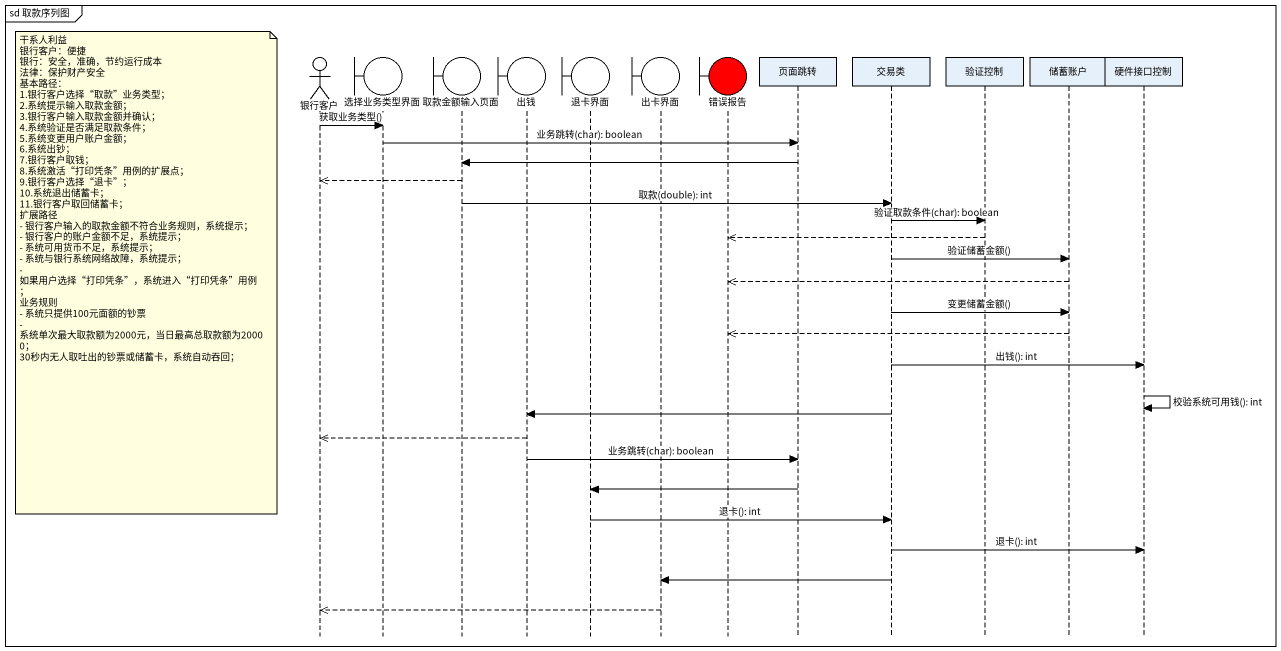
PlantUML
@startuml
mainframe sd 取款序列图
hide footbox
actor 银行客户
boundary 选择业务类型界面
boundary 取款金额输入页面
boundary 出钱
boundary 退卡界面
boundary 出卡界面
boundary 错误报告 #FF0000
participant 页面跳转
participant 交易类
participant 验证控制
participant 储蓄账户
participant 硬件接口控制

银行客户 -> 选择业务类型界面 : 获取业务类型()
选择业务类型界面 -> 页面跳转 : 业务跳转(char): boolean
页面跳转 -> 取款金额输入页面
取款金额输入页面 -->> 银行客户
取款金额输入页面 -> 交易类 : 取款(double): int
交易类 -> 验证控制 : 验证取款条件(char): boolean
验证控制 -->> 错误报告
交易类 -> 储蓄账户 : 验证储蓄金额()
note left of 银行客户
  干系人利益
  银行客户：便捷
  银行：安全，准确，节约运行成本
  法律：保护财产安全
  基本路径：
  1.银行客户选择“取款”业务类型；
  2.系统提示输入取款金额；
  3.银行客户输入取款金额并确认；
  4.系统验证是否满足取款条件；
  5.系统变更用户账户金额；
  6.系统出钞；
  7.银行客户取钱；
  8.系统激活“打印凭条”用例的扩展点；
  9.银行客户选择“退卡”；
  10.系统退出储蓄卡；
  11.银行客户取回储蓄卡；
  扩展路径
  - 银行客户输入的取款金额不符合业务规则，系统提示；
  - 银行客户的账户金额不足，系统提示；
  - 系统可用货币不足，系统提示；
  - 系统与银行系统网络故障，系统提示；
  - 如果用户选择“打印凭条”，系统进入“打印凭条”用例；
  业务规则
  - 系统只提供100元面额的钞票
  - 系统单次最大取款额为2000元，当日最高总取款额为20000；
  30秒内无人取吐出的钞票或储蓄卡，系统自动吞回；
end note
储蓄账户 -->> 错误报告
交易类 -> 储蓄账户 : 变更储蓄金额()
储蓄账户 -->> 错误报告
交易类 -> 硬件接口控制 : 出钱(): int
硬件接口控制 -> 硬件接口控制 : 校验系统可用钱(): int
交易类 -> 出钱
出钱 -->> 银行客户
出钱 -> 页面跳转 : 业务跳转(char): boolean
页面跳转 -> 退卡界面
退卡界面 -> 交易类 : 退卡(): int
交易类 -> 硬件接口控制 : 退卡(): int
交易类 -> 出卡界面
出卡界面 -->> 银行客户
@enduml
